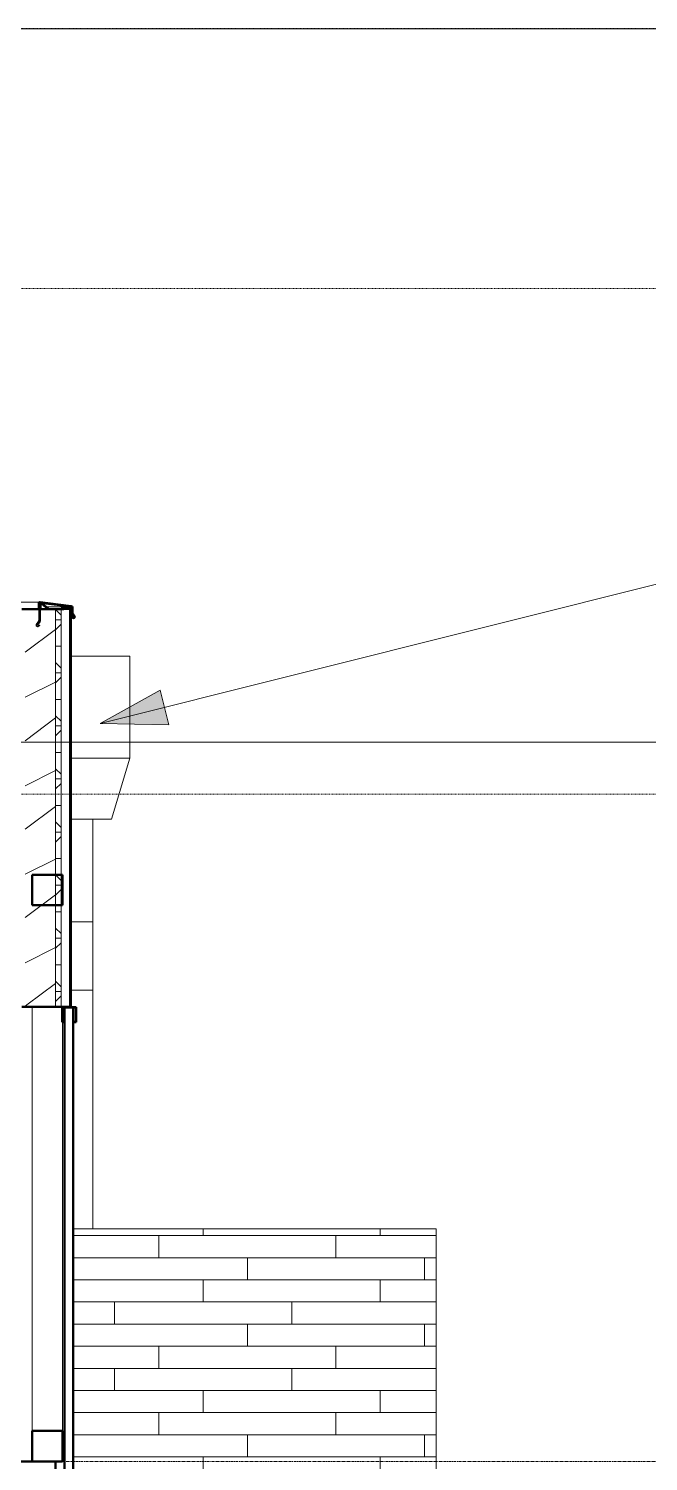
# Model space of a CAD drawing. Header units: inches. Extents: x -4169 to 1833, y -300 to 585.
# Drawn here: x 1295 to 1406.9, y 268 to 527 of the extents above; entities that cross this region are included whole.
import ezdxf

# ---------------------------------------------------------------- set-up
doc = ezdxf.new("R2010")
doc.units = ezdxf.units.IN
doc.header["$MEASUREMENT"] = 0
doc.linetypes.add('Aligning Line 1_8_', pattern=[0.25, 0.125, -0.125])
doc.linetypes.add('Grid Line 1_2_', pattern=[0.875, 0.5, -0.125, 0.125, -0.125])
for name, color, linetype, lineweight in [('0-7', 130, 'Continuous', 5), ('A-FLOR-2', 192, 'Continuous', 50), ('A-FLOR-LEVL-1', 51, 'Grid Line 1_2_', 9), ('A-GENM', 5, 'Continuous', 9), ('A-GLAZ-CWMG', 51, 'Continuous', 9), ('A-GLAZ-CWMG-3', 51, 'Continuous', 50), ('A-WALL', 113, 'Continuous', 13), ('A-WALL-3', 113, 'Continuous', 50), ('A-WALL-PATT-5', 111, 'Continuous', 9), ('G-ANNO-SYMB', 111, 'Aligning Line 1_8_', 9), ('G-ANNO-SYMB-1', 254, 'Aligning Line 1_8_', 9), ('G-ANNO-SYMB-2', 147, 'Aligning Line 1_8_', 9), ('G-ANNO-TEXT', 231, 'Continuous', 9)]:
    doc.layers.add(name, color=color, linetype=linetype, lineweight=lineweight)
pattern_1 = [(0, (317.997, 146.633), (0, 4.798), []), (315, (317.997, 146.633), (4.798427, 0), [6.786, -6.786]), (45, (317.997, 146.633), (4.798427, 0), [6.786, -6.786])]
pattern_2 = [(216.87, (324.395, 162.627), (47.980943, 31.987086), [7.997, -71.971]), (206.565, (333.991, 157.829), (-15.993714, -15.994133), [17.881, -17.881]), (198.435, (333.991, 149.832), (-31.98674, -15.99388), [10.115, -40.461])]

# ---------------------------------------------------------------- blocks, each defined once
blk = doc.blocks.new('CTR - 2nd Phase_rvt-2-BUILDING SECTION - EAST_WEST - LOOKING SOUTH')
at = {"layer": 'A-FLOR-LEVL-1'}
blk.add_line((-12558.48, 398), (-9609.49, 398), dxfattribs=at)
at = {"layer": 'G-ANNO-SYMB-1'}
for p, q in [((-12461.76, 526.95), (-9706.21, 526.95)), ((-12461.76, 388.59), (-9706.21, 388.59))]:
    blk.add_line(p, q, dxfattribs=at)
blk = doc.blocks.new('CTR  - Topography_rvt-2-BUILDING SECTION - EAST_WEST - LOOKING SOUTH')
at = {"layer": 'G-ANNO-SYMB-2'}
blk.add_line((-12461.76, 480), (-9742.88, 480), dxfattribs=at)
blk = doc.blocks.new('CTR - 1st Phase - Common Walls_rvt-2-BUILDING SECTION - EAST_WEST - LOOKING SOUTH')
at = {"layer": 'A-FLOR-LEVL-1'}
blk.add_line((-12558.48, 398), (-9609.49, 398), dxfattribs=at)
at = {"layer": 'G-ANNO-SYMB-2'}
for p, q in [((-12428.12, 526.95), (-9706.24, 526.95)), ((-12363.34, 526.95), (-9706.24, 526.95)), ((-12461.76, 480), (-9706.21, 480))]:
    blk.add_line(p, q, dxfattribs=at)
blk = doc.blocks.new('Basic Wall _ EXT - FIBER CEMENT - SMALL - ___-1820305-BUILDING SECTION - EAST_WEST - LOOKING SOUTH')
at = {"layer": 'A-WALL'}
for p, q in [((-9985.75, 423.28), (-10845.8, 423.28)), ((-9985.52, 423.11), (-9985.89, 423.11)), ((-9980.21, 422.47), (-9984.68, 422.47)), ((-9981.77, 422.44), (-9984.65, 422.44)), ((-9981.77, 422.16), (-9984.32, 422.16)), ((-9980.22, 422.24), (-9981.69, 422.24)), ((-9984.3, 422.04), (-9984.24, 422)), ((-9981.49, 422.08), (-9984.27, 422.08)), ((-9980.32, 422), (-9980.27, 421.99)), ((-9980.08, 420.64), (-9980.19, 420.64)), ((-9980.11, 420.57), (-9980.19, 420.57)), ((-9980.19, 420.42), (-9979.73, 420.42)), ((-9980.15, 421.87), (-9980.14, 421.83)), ((-9979.71, 420.59), (-9979.97, 420.59)), ((-9979.52, 420.6), (-9979.7, 420.6)), ((-9986.25, 418.91), (-9986.32, 418.91))]:
    blk.add_line(p, q, dxfattribs=at)
at = {"layer": 'A-WALL', "flags": 128}
for points in [[(-9985.75, 423.28), (-9985.78, 423.28), (-9985.84, 423.27), (-9985.89, 423.24), (-9985.94, 423.2), (-9985.97, 423.15), (-9985.99, 423.09), (-9986, 423.03)], [(-9985.36, 423.05), (-9985.41, 423.09), (-9985.47, 423.11), (-9985.53, 423.11), (-9985.59, 423.1), (-9985.65, 423.07), (-9985.7, 423.03), (-9985.74, 422.98), (-9985.76, 422.92), (-9985.77, 422.86)], [(-9984.09, 422.04), (-9984.15, 422.05), (-9984.2, 422.07), (-9984.25, 422.1)], [(-9979.92, 422.35), (-9979.93, 422.41), (-9979.95, 422.47), (-9979.98, 422.52), (-9980.03, 422.56), (-9980.08, 422.59), (-9980.14, 422.6)], [(-9986, 419.99), (-9986, 419.95), (-9986.02, 419.9)], [(-9985.77, 419.94), (-9985.77, 419.89), (-9985.79, 419.85)], [(-9980.07, 421.83), (-9980.07, 421.89), (-9980.1, 421.95), (-9980.14, 422.01), (-9980.19, 422.05), (-9980.25, 422.07), (-9980.32, 422.08)], [(-9980.23, 421.98), (-9980.19, 421.95), (-9980.17, 421.91), (-9980.15, 421.89)], [(-9980.14, 421.39), (-9980.14, 421.33), (-9980.12, 421.28), (-9980.1, 421.22)], [(-9980.03, 421.26), (-9980.05, 421.3), (-9980.06, 421.35), (-9980.07, 421.39)], [(-9980, 421.44), (-9979.99, 421.38), (-9979.97, 421.32), (-9979.94, 421.26)], [(-9979.88, 421.3), (-9979.9, 421.35), (-9979.91, 421.39), (-9979.92, 421.44)], [(-9979.84, 420.44), (-9979.78, 420.42), (-9979.73, 420.42)], [(-9979.68, 420.5), (-9979.72, 420.49), (-9979.76, 420.5)], [(-9979.72, 420.42), (-9979.65, 420.43), (-9979.6, 420.45)]]:
    blk.add_lwpolyline(points, dxfattribs=at)
blk = doc.blocks.new('Basic Wall _ EXT - FIBER CEMENT - SMALL - ___-1939673-BUILDING SECTION - EAST_WEST - LOOKING SOUTH')
at = {"layer": 'A-WALL'}
for p, q in [((-9986.04, 419.86), (-9986.44, 419.23)), ((-9986.37, 419.19), (-9985.97, 419.81)), ((-9985.81, 419.81), (-9986.21, 419.15)), ((-9986.15, 419.11), (-9985.74, 419.77)), ((-9986, 422), (-9986, 419.99)), ((-9985.92, 419.99), (-9985.92, 422)), ((-9985.77, 422), (-9985.77, 419.94)), ((-9985.69, 419.94), (-9985.69, 422)), ((-9984.09, 421.96), (-9983.26, 421.96)), ((-9983.26, 421.96), (-9983.26, 422)), ((-9981.49, 422), (-9980.44, 422)), ((-9980.44, 422), (-9980.32, 422)), ((-9986.25, 418.91), (-9986.32, 418.95)), ((-9985.83, 419.12), (-9986.25, 418.91)), ((-9986.21, 419.15), (-9986.15, 419.11)), ((-9986.19, 418.85), (-9985.79, 419.05)), ((-9985.79, 419.05), (-9985.83, 419.12))]:
    blk.add_line(p, q, dxfattribs=at)
at = {"layer": 'A-WALL', "flags": 128}
for points in [[(-9984.24, 422), (-9984.17, 421.97), (-9984.09, 421.96)], [(-9980.32, 422), (-9980.24, 421.98), (-9980.19, 421.95)]]:
    blk.add_lwpolyline(points, dxfattribs=at)
at = {"layer": 'A-WALL'}
for centre, radius, start, end in [((-9986.25, 419.99), 0.25, 327.2625, 0), ((-9986.25, 419.99), 0.329, 327.2625, 0), ((-9986.02, 419.94), 0.25, 328.2381, 0), ((-9986.02, 419.94), 0.329, 328.2381, 0), ((-9986.23, 419.1), 0.25, 147.2625, 279.7366), ((-9986.23, 419.1), 0.171, 147.2625, 237.3808)]:
    blk.add_arc(centre, radius, start, end, dxfattribs=at)
at = {"layer": 'A-WALL-3'}
for p, q in [((-9986, 423.03), (-9986, 422)), ((-9985.92, 422), (-9985.92, 423.03)), ((-9985.77, 422.86), (-9985.77, 422)), ((-9985.73, 423.2), (-9980.15, 422.52)), ((-9980.14, 422.6), (-9985.72, 423.28)), ((-9985.69, 422), (-9985.69, 422.86)), ((-9985.41, 422.99), (-9984.3, 422.04)), ((-9984.25, 422.1), (-9985.36, 423.05)), ((-9980.21, 422.47), (-9981.77, 422.44)), ((-9981.77, 422.44), (-9981.77, 422.16)), ((-9981.77, 422.16), (-9980.62, 422.16)), ((-9981.69, 422.37), (-9980.26, 422.39)), ((-9981.69, 422.23), (-9981.69, 422.37)), ((-9980.62, 422.23), (-9981.69, 422.23)), ((-9980.62, 422.16), (-9980.62, 422.23)), ((-9980.26, 422.39), (-9980.22, 422.24)), ((-9980.22, 422.24), (-9980.14, 422.27)), ((-9980.14, 422.27), (-9980.21, 422.47)), ((-9980, 422.35), (-9980, 421.44)), ((-9979.92, 421.44), (-9979.92, 422.35)), ((-9983.26, 422.04), (-9984.09, 422.04)), ((-9983.26, 422), (-9983.26, 422.04)), ((-9981.49, 422.08), (-9981.49, 422)), ((-9980.32, 422.08), (-9981.49, 422.08)), ((-9980.14, 421.83), (-9980.14, 421.39)), ((-9980.08, 420.64), (-9980.11, 420.57)), ((-9980.11, 420.57), (-9979.84, 420.44)), ((-9980.1, 421.22), (-9979.71, 420.59)), ((-9979.8, 420.51), (-9980.08, 420.64)), ((-9980.07, 421.39), (-9980.07, 421.83)), ((-9979.64, 420.63), (-9980.03, 421.26)), ((-9979.94, 421.26), (-9979.52, 420.6)), ((-9979.41, 420.57), (-9979.88, 421.3)), ((-9979.71, 420.59), (-9979.64, 420.63)), ((-9979.52, 420.6), (-9979.64, 420.52)), ((-9979.6, 420.45), (-9979.41, 420.57))]:
    blk.add_line(p, q, dxfattribs=at)
at = {"layer": 'A-WALL-3', "flags": 128}
for points in [[(-9984.3, 422.04), (-9984.27, 422.02), (-9984.24, 422)], [(-9980.19, 421.95), (-9980.16, 421.89), (-9980.14, 421.83)]]:
    blk.add_lwpolyline(points, dxfattribs=at)
at = {"layer": 'A-WALL-3'}
for centre, radius, start, end in [((-9985.75, 423.03), 0.25, 83.0705, 180), ((-9985.75, 423.03), 0.171, 83.0705, 180), ((-9985.52, 422.86), 0.25, 49.2771, 180), ((-9985.52, 422.86), 0.171, 49.2771, 180), ((-9984.09, 422.29), 0.25, 229.2771, 270), ((-9980.17, 422.35), 0.171, 0, 83.0705), ((-9980.17, 422.35), 0.25, 0, 83.0705), ((-9980.32, 421.83), 0.25, 0, 90), ((-9979.82, 421.39), 0.329, 180, 211.4324), ((-9979.82, 421.39), 0.25, 180, 211.4324), ((-9979.67, 421.44), 0.329, 180, 212.826), ((-9979.67, 421.44), 0.25, 180, 212.826), ((-9979.73, 420.67), 0.25, 244.1745, 302.0105), ((-9979.73, 420.67), 0.171, 244.1745, 302.0105)]:
    blk.add_arc(centre, radius, start, end, dxfattribs=at)
blk = doc.blocks.new('Rectangular Mullion - Profile_Polycarbonate_Upper and left-1991598-BUILDING SECTION - EAST_WEST - LOOKING SOUTH')
at = {"layer": 'A-GLAZ-CWMG-3'}
for p, q in [((-9979.25, 350.12), (-9981.75, 350.12)), ((-9981.75, 350.12), (-9981.75, 347.37)), ((-9981.69, 347.44), (-9981.69, 350.06)), ((-9981.69, 350.06), (-9979.31, 350.06)), ((-9979.31, 350.06), (-9979.31, 347.44)), ((-9979.25, 347.37), (-9979.25, 350.12)), ((-9981.75, 347.37), (-9981.33, 347.37)), ((-9981.39, 347.44), (-9981.69, 347.44)), ((-9981.33, 347.62), (-9981.39, 347.62)), ((-9981.39, 347.62), (-9981.39, 347.44)), ((-9981.33, 347.37), (-9981.33, 347.62)), ((-9979.69, 347.62), (-9979.75, 347.62)), ((-9979.75, 347.62), (-9979.75, 347.37)), ((-9979.75, 347.37), (-9979.25, 347.37)), ((-9979.69, 347.44), (-9979.69, 347.62)), ((-9979.31, 347.44), (-9979.69, 347.44))]:
    blk.add_line(p, q, dxfattribs=at)
blk = doc.blocks.new('Rectangular Mullion - Stud - Base_Head-1773364-BUILDING SECTION - EAST_WEST - LOOKING SOUTH')
at = {"layer": 'A-GLAZ-CWMG-3'}
for p, q in [((-9987.19, 273.5), (-9987.19, 268)), ((-9981.69, 273.5), (-9987.19, 273.5)), ((-9981.69, 268), (-9981.69, 273.5)), ((-9987.19, 268), (-9981.69, 268))]:
    blk.add_line(p, q, dxfattribs=at)
blk = doc.blocks.new('Rectangular Mullion - Stud - Base_Head-1773365-BUILDING SECTION - EAST_WEST - LOOKING SOUTH')
at = {"layer": 'A-GLAZ-CWMG-3'}
for p, q in [((-9981.69, 374), (-9987.19, 374)), ((-9987.19, 374), (-9987.19, 368.5)), ((-9981.69, 368.5), (-9981.69, 374)), ((-9987.19, 368.5), (-9981.69, 368.5))]:
    blk.add_line(p, q, dxfattribs=at)
blk = doc.blocks.new('Rectangular Mullion - Stud - Vertical-1822956-BUILDING SECTION - EAST_WEST - LOOKING SOUTH')
at = {"layer": 'A-GLAZ-CWMG'}
for p, q in [((-9987.19, 350.12), (-9987.19, 273.5)), ((-9981.69, 347.37), (-9981.69, 273.5))]:
    blk.add_line(p, q, dxfattribs=at)
blk = doc.blocks.new('077123 - Manufactured Gutters and Downspouts - 077123 - Manufactured Gutters and Downspouts-1955134-BUILDING SECTION - EAST_WEST - LOOKING SOUTH')
at = {"layer": 'A-GENM'}
for p, q in [((-9980.19, 413.51), (-9969.52, 413.51)), ((-9969.52, 395.11), (-9969.52, 413.51)), ((-9969.52, 395.11), (-9980.19, 395.11)), ((-9972.88, 384.1), (-9969.52, 395.11)), ((-9980.19, 384.1), (-9972.88, 384.1)), ((-9976.21, 384.1), (-9976.21, 365.5)), ((-9980.19, 365.5), (-9976.21, 365.5)), ((-9976.21, 365.5), (-9976.21, 353.15)), ((-9976.21, 353.15), (-9980.19, 353.15)), ((-9980.19, 353.15), (-9976.21, 353.15)), ((-9976.21, 310), (-9976.21, 353.15))]:
    blk.add_line(p, q, dxfattribs=at)

msp = doc.modelspace()

# ---------------------------------------------------------------- hatches: boundary and pattern name
at = {"layer": 'A-WALL-PATT-5'}
h = msp.add_hatch(dxfattribs=at)
h.set_pattern_fill('FP_24', color=256, style=0, pattern_type=2)
h.set_pattern_definition(pattern_2)
h.paths.add_polyline_path([(1299.8536, 350.5), (1299.8536, 422), (1297.1036, 422), (1297.0911, 419.8501), (1297.0544, 419.767), (1296.6456, 419.1066), (1296.5786, 419.1481), (1297.0249, 419.94), (1297.0249, 422), (1296.8723, 422), (1296.859, 419.8997), (1296.7185, 419.6566), (1296.4191, 419.191), (1296.3959, 419.0618), (1296.5423, 418.9084), (1296.9632, 419.1188), (1296.9984, 419.0484), (1296.6055, 418.852), (1296.3547, 418.9604), (1296.3529, 419.2336), (1296.7936, 419.9924), (1296.7936, 422), (1294.3536, 422), (1294.3536, 350.5), (1296.7185, 350.5)], flags=0)
h = msp.add_hatch(dxfattribs=at)
h.set_pattern_fill('FP_26', color=256, style=0, pattern_type=2)
h.set_pattern_definition(pattern_1)
h.paths.add_polyline_path([(1300.8536, 350.5), (1300.8536, 422), (1299.8536, 422), (1299.8536, 350.5)], flags=0)
h = msp.add_hatch(dxfattribs=at)
h.set_pattern_fill('FP_24', color=256, style=0, pattern_type=2)
h.set_pattern_definition(pattern_2)
h.paths.add_polyline_path([(1299.8536, 109.75), (1299.8536, 230.125), (1294.3536, 230.125), (1294.3536, 109.75), (1296.7185, 109.75)], flags=0)
h.paths.add_polyline_path([(1294.3536, 350.125), (1299.8536, 350.125), (1299.8536, 350.5), (1294.3536, 350.5)], flags=0)
h = msp.add_hatch(dxfattribs=at)
h.set_pattern_fill('FP_26', color=256, style=0, pattern_type=2)
h.set_pattern_definition(pattern_1)
h.paths.add_polyline_path([(1300.8536, 109.75), (1300.8536, 230.125), (1299.8536, 230.125), (1299.8536, 109.75)], flags=0)
h.paths.add_polyline_path([(1300.8536, 350.125), (1300.8536, 350.5), (1299.8536, 350.5), (1299.8536, 350.125)], flags=0)
h = msp.add_hatch(dxfattribs=at)
h.set_pattern_fill('FP_42', color=256, style=0, pattern_type=2)
h.set_pattern_definition([(0, (1366.479, 268.8), (0, 4), []), (90, (1366.479, 268.8), (-8, 8), [4, -28]), (90, (1382.479, 272.8), (-8, 8), [4, -28])])
h.paths.add_polyline_path([(1318.2462, 230.125), (1368.6036, 230.125), (1368.6036, 310), (1303.0411, 310), (1303.0411, 232.875), (1303.5411, 232.875), (1303.5411, 230.125), (1307.4823, 230.125)], flags=0)
h.paths.add_polyline_path([(1303.4786, 230.1875), (1303.4786, 232.8125), (1303.1036, 232.8125), (1303.1036, 232.625), (1303.0411, 232.623), (1303.0411, 230.1875)], flags=0)
at = {"layer": 'G-ANNO-TEXT'}
msp.add_hatch(color=256, dxfattribs=at).paths.add_polyline_path([(1307.9, 401.3463), (1320.3217, 401.1464), (1318.7574, 407.384)], flags=0)

# ---------------------------------------------------------------- linework, layer by layer
at = {"layer": 'A-FLOR-2'}
for p, q in [((1299.8536, 268), (1291.8744, 268)), ((1299.8536, 240.75), (1299.8536, 268))]:
    msp.add_line(p, q, dxfattribs=at)
at = {"layer": 'A-FLOR-LEVL-1'}
for p, q in [((-1101.901, 398), (1674.0755, 398)), ((-1101.901, 268), (1674.0755, 268))]:
    msp.add_line(p, q, dxfattribs=at)
at = {"layer": 'A-WALL'}
for p, q in [((1296.3529, 419.2336), (1296.7538, 419.8572)), ((1296.8201, 419.8146), (1296.4191, 419.191)), ((1296.5786, 419.1481), (1296.9874, 419.8084)), ((1297.0544, 419.767), (1296.6456, 419.1066)), ((1296.7936, 419.9924), (1296.7936, 422)), ((1296.8723, 422), (1296.8723, 419.9924)), ((1297.0249, 419.94), (1297.0249, 422)), ((1297.1036, 422), (1297.1036, 419.94)), ((1298.552, 422), (1298.7053, 422)), ((1299.5308, 421.9615), (1298.7053, 421.9615)), ((1299.5308, 422), (1299.5308, 421.9615)), ((1299.8536, 350.125), (1299.8536, 422)), ((1300.8536, 350.125), (1300.8536, 422)), ((1302.4779, 422), (1301.3068, 422)), ((1302.3536, 350.125), (1302.3536, 422)), ((1296.4709, 418.9541), (1296.3692, 418.9541)), ((1296.4709, 418.9541), (1296.5423, 418.9084)), ((1296.5423, 418.9084), (1296.4749, 418.9084)), ((1296.5423, 418.9084), (1296.9632, 419.1188)), ((1296.6456, 419.1066), (1296.5786, 419.1481)), ((1296.9984, 419.0484), (1296.6055, 418.852)), ((1296.9632, 419.1188), (1296.9984, 419.0484)), ((1302.6036, 350.5), (1302.3536, 350.5)), ((1368.6036, 310), (1303.0411, 310)), ((1368.6036, 230.125), (1368.6036, 310))]:
    msp.add_line(p, q, dxfattribs=at)
for centre, radius, start, end in [((1296.5436, 419.9924), 0.25, 327.262537, 0), ((1296.5436, 419.9924), 0.3287, 327.262537, 360), ((1296.7749, 419.94), 0.25, 328.2381, 360), ((1296.7749, 419.94), 0.3287, 328.2381, 360), ((1298.7053, 422.2903), 0.3287, 241.998911, 270), ((1302.4779, 421.8287), 0.1713, 42.764033, 90), ((1296.5632, 419.0984), 0.25, 147.262537, 279.73663), ((1296.5632, 419.0984), 0.1713, 147.262537, 237.380757)]:
    msp.add_arc(centre, radius, start, end, dxfattribs=at)
for points in [[(1296.7756, 419.8995), (1296.7815, 419.9142), (1296.7905, 419.9448), (1296.7936, 419.9765), (1296.7936, 419.9924)], [(1297.008, 419.8497), (1297.0136, 419.8641), (1297.022, 419.8938), (1297.0249, 419.9246), (1297.0249, 419.94)], [(1302.6036, 421.945), (1302.5956, 421.9537), (1302.5779, 421.9693), (1302.5573, 421.9809), (1302.5465, 421.9856)]]:
    msp.add_open_spline(points, degree=3, dxfattribs=at)
at = {"layer": 'A-WALL-3'}
for p, q in [((1296.7936, 422), (1293.7286, 422)), ((1297.0249, 422), (1296.8723, 422)), ((1298.551, 422), (1297.1036, 422)), ((1301.3068, 422), (1299.5308, 422)), ((1302.6036, 350.125), (1302.6036, 421.945)), ((1293.7286, 350.125), (1302.6036, 350.125)), ((1303.0411, 350.0625), (1301.4663, 350.0625)), ((1301.4663, 350.0625), (1301.4663, 230.1875)), ((1303.0411, 230.1875), (1303.0411, 350.0625))]:
    msp.add_line(p, q, dxfattribs=at)
at = {"layer": 'G-ANNO-SYMB'}
for p, q in [((-1178.9656, 526.9531), (1576.5527, 526.9531)), ((-1178.9656, 480), (1576.5784, 480))]:
    msp.add_line(p, q, dxfattribs=at)
at = {"layer": 'G-ANNO-TEXT'}
for p, q in [((1307.9, 401.3463), (1489.9165, 446.9921)), ((1318.7574, 407.384), (1307.9, 401.3463)), ((1320.3217, 401.1464), (1318.7574, 407.384)), ((1307.9, 401.3463), (1320.3217, 401.1464))]:
    msp.add_line(p, q, dxfattribs=at)

# ---------------------------------------------------------------- block references
at = {"layer": '0-7'}
for name in ['CTR - 2nd Phase_rvt-2-BUILDING SECTION - EAST_WEST - LOOKING SOUTH', 'CTR - 1st Phase - Common Walls_rvt-2-BUILDING SECTION - EAST_WEST - LOOKING SOUTH', 'CTR  - Topography_rvt-2-BUILDING SECTION - EAST_WEST - LOOKING SOUTH']:
    msp.add_blockref(name, (11282.793, 0), dxfattribs=at)
at = {"layer": 'A-GENM'}
msp.add_blockref('077123 - Manufactured Gutters and Downspouts - 077123 - Manufactured Gutters and Downspouts-1955134-BUILDING SECTION - EAST_WEST - LOOKING SOUTH', (11282.793, 0), dxfattribs=at)
at = {"layer": 'A-GLAZ-CWMG'}
for name in ['Rectangular Mullion - Stud - Base_Head-1773365-BUILDING SECTION - EAST_WEST - LOOKING SOUTH', 'Rectangular Mullion - Stud - Vertical-1822956-BUILDING SECTION - EAST_WEST - LOOKING SOUTH', 'Rectangular Mullion - Profile_Polycarbonate_Upper and left-1991598-BUILDING SECTION - EAST_WEST - LOOKING SOUTH', 'Rectangular Mullion - Stud - Base_Head-1773364-BUILDING SECTION - EAST_WEST - LOOKING SOUTH']:
    msp.add_blockref(name, (11282.793, 0), dxfattribs=at)
at = {"layer": 'A-WALL'}
for name in ['Basic Wall _ EXT - FIBER CEMENT - SMALL - ___-1820305-BUILDING SECTION - EAST_WEST - LOOKING SOUTH', 'Basic Wall _ EXT - FIBER CEMENT - SMALL - ___-1939673-BUILDING SECTION - EAST_WEST - LOOKING SOUTH']:
    msp.add_blockref(name, (11282.793, 0), dxfattribs=at)

doc.saveas('drawing.dxf')
